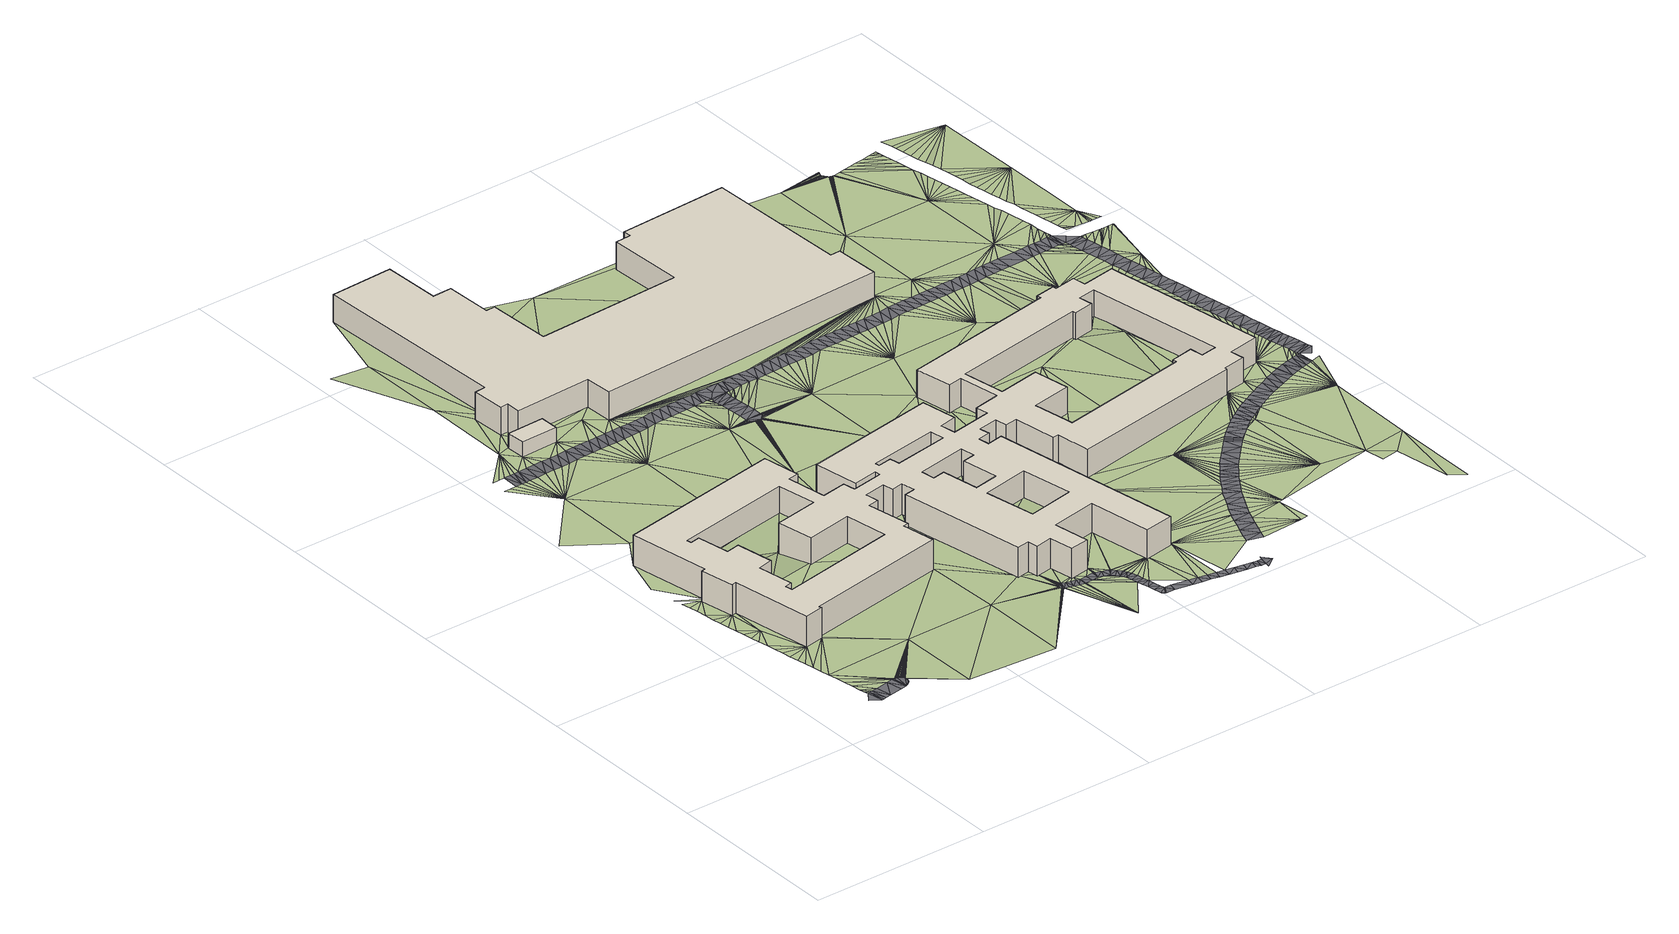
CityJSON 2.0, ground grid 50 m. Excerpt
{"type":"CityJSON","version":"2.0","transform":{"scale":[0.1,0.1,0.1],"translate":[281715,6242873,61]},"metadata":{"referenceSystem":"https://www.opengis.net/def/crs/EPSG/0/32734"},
"CityObjects":{
"building1":{"type":"Building","attributes":{"osm_building":"yes","osm_building:levels":"1","plus_code":"4FRW3J9Q+QF4","ground_height":61.89,"building_height":4.1,"roof_height":65.99},"geometry":[{"type":"Solid","lod":"1","boundaries":[[[[0,1,2,3]],[[1,4,5,2]],[[4,6,7,5]],[[6,0,3,7]],[[3,2,5,7]],[[6,4,1,0]]]]}]},
"building2":{"type":"Building","attributes":{"osm_building":"dormitory","osm_building:levels":"2","osm_residential":"university","osm_type":"multipolygon","osm_address":"Richard Sacco Residence Bellville 7530 Cape Town","plus_code":"4FRW3J9R+F23","ground_height":62.81,"building_height":6.9,"roof_height":69.71},"geometry":[{"type":"Solid","lod":"1","boundaries":[[[[8,9,10,11]],[[9,12,13,10]],[[12,14,15,13]],[[14,16,17,15]],[[16,18,19,17]],[[18,20,21,19]],[[20,22,23,21]],[[22,24,25,23]],[[24,26,27,25]],[[26,28,29,27]],[[28,30,31,29]],[[30,32,33,31]],[[32,34,35,33]],[[34,36,37,35]],[[36,38,39,37]],[[38,40,41,39]],[[40,42,43,41]],[[42,44,45,43]],[[44,46,47,45]],[[46,48,49,47]],[[48,50,51,49]],[[50,52,53,51]],[[52,54,55,53]],[[54,56,57,55]],[[56,58,59,57]],[[58,60,61,59]],[[60,62,63,61]],[[62,64,65,63]],[[64,66,67,65]],[[66,68,69,67]],[[68,70,71,69]],[[70,72,73,71]],[[72,74,75,73]],[[74,76,77,75]],[[76,78,79,77]],[[78,80,81,79]],[[80,82,83,81]],[[82,84,85,83]],[[84,86,87,85]],[[86,88,89,87]],[[88,90,91,89]],[[90,92,93,91]],[[92,94,95,93]],[[94,96,97,95]],[[96,98,99,97]],[[98,100,101,99]],[[100,102,103,101]],[[102,104,105,103]],[[104,106,107,105]],[[106,108,109,107]],[[108,110,111,109]],[[110,112,113,111]],[[112,114,115,113]],[[114,116,117,115]],[[116,118,119,117]],[[118,120,121,119]],[[120,122,123,121]],[[122,124,125,123]],[[124,126,127,125]],[[126,128,129,127]],[[128,130,131,129]],[[130,132,133,131]],[[132,134,135,133]],[[134,136,137,135]],[[136,138,139,137]],[[138,140,141,139]],[[140,142,143,141]],[[142,144,145,143]],[[144,146,147,145]],[[146,148,149,147]],[[148,150,151,149]],[[150,8,11,151]],[[152,153,154,155]],[[153,156,157,154]],[[156,158,159,157]],[[158,152,155,159]],[[160,161,162,163]],[[161,164,165,162]],[[164,166,167,165]],[[166,168,169,167]],[[168,170,171,169]],[[170,172,173,171]],[[172,174,175,173]],[[174,160,163,175]],[[176,177,178,179]],[[177,180,181,178]],[[180,182,183,181]],[[182,184,185,183]],[[184,186,187,185]],[[186,188,189,187]],[[188,190,191,189]],[[190,192,193,191]],[[192,194,195,193]],[[194,196,197,195]],[[196,198,199,197]],[[198,200,201,199]],[[200,202,203,201]],[[202,204,205,203]],[[204,206,207,205]],[[206,176,179,207]],[[208,209,210,211]],[[209,212,213,210]],[[212,214,215,213]],[[214,216,217,215]],[[216,218,219,217]],[[218,208,211,219]],[[220,221,222,223]],[[221,224,225,222]],[[224,226,227,225]],[[226,228,229,227]],[[228,230,231,229]],[[230,232,233,231]],[[232,234,235,233]],[[234,236,237,235]],[[236,238,239,237]],[[238,240,241,239]],[[240,242,243,241]],[[242,244,245,243]],[[244,246,247,245]],[[246,248,249,247]],[[248,250,251,249]],[[250,220,223,251]],[[11,10,13,15,17,19,21,23,25,27,29,31,33,35,37,39,41,43,45,47,49,51,53,55,57,59,61,63,65,67,69,71,73,75,77,79,81,83,85,87,89,91,93,95,97,99,101,103,105,107,109,111,113,115,117,119,121,123,125,127,129,131,133,135,137,139,141,143,145,147,149,151],[155,154,157,159],[163,162,165,167,169,171,173,175],[179,178,181,183,185,187,189,191,193,195,197,199,201,203,205,207],[211,210,213,215,217,219],[223,222,225,227,229,231,233,235,237,239,241,243,245,247,249,251]],[[150,148,146,144,142,140,138,136,134,132,130,128,126,124,122,120,118,116,114,112,110,108,106,104,102,100,98,96,94,92,90,88,86,84,82,80,78,76,74,72,70,68,66,64,62,60,58,56,54,52,50,48,46,44,42,40,38,36,34,32,30,28,26,24,22,20,18,16,14,12,9,8],[158,156,153,152],[174,172,170,168,166,164,161,160],[206,204,202,200,198,196,194,192,190,188,186,184,182,180,177,176],[218,216,214,212,209,208],[250,248,246,244,242,240,238,236,234,232,230,228,226,224,221,220]]]]}]},
"building3":{"type":"Building","attributes":{"osm_building":"university","osm_building:levels":"2","osm_name":"Chemical Engineering and Chemistry","osm_address":"Bellville 7530 Cape Town","plus_code":"4FRW3J9Q+VRH","ground_height":62.68,"building_height":6.9,"roof_height":69.58},"geometry":[{"type":"Solid","lod":"1","boundaries":[[[[252,253,254,255]],[[253,256,257,254]],[[256,258,259,257]],[[258,260,261,259]],[[260,262,263,261]],[[262,264,265,263]],[[264,266,267,265]],[[266,268,269,267]],[[268,270,271,269]],[[270,272,273,271]],[[272,274,275,273]],[[274,276,277,275]],[[276,278,279,277]],[[278,280,281,279]],[[280,282,283,281]],[[282,284,285,283]],[[284,286,287,285]],[[286,288,289,287]],[[288,290,291,289]],[[290,292,293,291]],[[292,294,295,293]],[[294,296,297,295]],[[296,252,255,297]],[[255,254,257,259,261,263,265,267,269,271,273,275,277,279,281,283,285,287,289,291,293,295,297]],[[296,294,292,290,288,286,284,282,280,278,276,274,272,270,268,266,264,262,260,258,256,253,252]]]]}]},
"terrain1":{"type":"TINRelief","geometry":[{"type":"CompositeSurface","lod":"1","boundaries":[[[298,299,300]],[[298,301,302]],[[298,300,301]],[[303,304,302]],[[302,301,303]],[[304,305,306]],[[304,303,305]],[[307,308,306]],[[308,309,310]],[[126,311,312]],[[126,313,311]],[[126,314,313]],[[126,315,314]],[[315,126,316]],[[307,306,305]],[[316,126,317]],[[318,317,319]],[[319,320,318]],[[310,128,321]],[[322,320,319]],[[321,128,312]],[[307,323,308]],[[319,324,322]],[[309,308,323]],[[309,325,310]],[[326,324,122]],[[319,317,126]],[[326,122,327]],[[328,327,122]],[[122,329,328]],[[122,324,319]],[[329,330,331]],[[332,331,330]],[[126,312,128]],[[330,333,332]],[[122,330,329]],[[126,124,319]],[[122,319,124]],[[330,334,335]],[[310,325,336]],[[337,338,334]],[[339,340,341]],[[336,128,310]],[[336,325,342]],[[342,343,336]],[[343,344,336]],[[336,344,345]],[[336,345,346]],[[336,346,347]],[[336,347,348]],[[349,336,348]],[[336,349,350]],[[350,351,336]],[[352,336,351]],[[353,341,336]],[[352,353,336]],[[354,355,356]],[[128,336,130]],[[341,340,336]],[[357,358,359]],[[355,360,361]],[[362,363,364]],[[365,366,359]],[[363,367,368]],[[355,369,360]],[[367,363,370]],[[371,362,337]],[[354,372,355]],[[373,370,363]],[[366,374,359]],[[374,366,360]],[[375,376,377]],[[378,373,363]],[[336,340,379]],[[380,378,363]],[[336,381,130]],[[382,375,377]],[[363,383,380]],[[359,384,357]],[[382,385,375]],[[371,363,362]],[[375,385,386]],[[363,387,383]],[[388,375,386]],[[374,360,369]],[[389,387,363]],[[372,369,355]],[[0,388,390]],[[379,340,391]],[[0,375,388]],[[363,392,389]],[[390,393,0]],[[394,392,363]],[[374,384,359]],[[6,375,0]],[[374,369,395]],[[393,396,0]],[[394,363,397]],[[0,396,398]],[[375,6,264]],[[399,371,337]],[[375,400,401]],[[400,375,264]],[[381,336,379]],[[363,402,397]],[[402,363,371]],[[403,264,6]],[[0,398,404]],[[395,384,374]],[[264,403,266]],[[404,398,405]],[[406,403,6]],[[407,408,401]],[[409,369,372]],[[410,401,400]],[[404,405,411]],[[412,384,395]],[[407,401,410]],[[411,413,404]],[[402,414,397]],[[413,415,404]],[[402,416,414]],[[379,391,417]],[[418,404,415]],[[419,416,402]],[[406,404,420]],[[399,402,371]],[[421,419,402]],[[403,406,422]],[[410,423,407]],[[418,420,404]],[[424,381,425]],[[426,381,379]],[[402,427,421]],[[428,424,425]],[[417,391,429]],[[391,430,429]],[[431,430,391]],[[432,431,391]],[[432,391,433]],[[402,434,427]],[[418,435,420]],[[436,437,438]],[[426,425,381]],[[402,439,434]],[[440,426,379]],[[441,420,435]],[[428,442,443]],[[444,445,379]],[[444,379,446]],[[379,445,447]],[[446,379,448]],[[449,379,447]],[[448,379,417]],[[450,379,449]],[[440,379,450]],[[422,406,420]],[[436,451,437]],[[428,425,452]],[[402,453,439]],[[454,420,441]],[[454,441,455]],[[453,402,456]],[[428,452,442]],[[426,452,425]],[[399,437,457]],[[457,437,451]],[[458,454,455]],[[459,460,451]],[[402,461,456]],[[462,442,463]],[[440,464,426]],[[464,465,426]],[[465,466,426]],[[420,454,422]],[[402,399,467]],[[451,460,457]],[[426,466,468]],[[454,458,469]],[[470,471,433]],[[466,472,468]],[[426,468,473]],[[472,474,468]],[[468,474,475]],[[475,476,468]],[[442,452,463]],[[476,477,468]],[[471,470,478]],[[477,479,468]],[[479,480,468]],[[480,481,468]],[[463,482,462]],[[481,483,468]],[[483,484,468]],[[485,468,484]],[[485,486,468]],[[487,468,486]],[[457,488,399]],[[460,459,489]],[[490,478,470]],[[454,469,491]],[[490,470,492]],[[467,461,402]],[[493,468,487]],[[470,494,492]],[[495,496,487]],[[454,491,497]],[[498,494,470]],[[498,470,499]],[[499,470,500]],[[501,500,470]],[[495,502,496]],[[503,463,452]],[[493,487,496]],[[496,502,504]],[[460,489,505]],[[454,497,506]],[[507,503,452]],[[496,504,508]],[[467,399,488]],[[501,470,509]],[[510,496,508]],[[506,511,454]],[[510,512,496]],[[454,511,513]],[[514,501,509]],[[461,467,515]],[[516,514,517]],[[510,518,512]],[[513,519,454]],[[517,514,520]],[[521,515,467]],[[512,518,522]],[[512,522,523]],[[524,512,523]],[[524,525,512]],[[514,509,526]],[[514,526,520]],[[525,527,512]],[[517,528,529]],[[530,454,519]],[[531,532,533]],[[528,517,520]],[[534,521,467]],[[527,535,512]],[[536,528,520]],[[535,537,512]],[[538,512,537]],[[488,457,539]],[[520,526,540]],[[454,530,541]],[[488,542,467]],[[534,467,543]],[[454,541,544]],[[545,546,547]],[[548,549,550]],[[551,543,467]],[[552,542,488]],[[553,552,488]],[[554,553,488]],[[454,544,555]],[[554,488,556]],[[556,488,557]],[[558,559,560]],[[561,512,562]],[[563,557,488]],[[488,564,563]],[[512,538,562]],[[565,566,567]],[[568,565,567]],[[568,569,565]],[[570,551,467]],[[569,571,565]],[[566,562,538]],[[572,573,467]],[[573,574,467]],[[575,572,467]],[[574,576,467]],[[467,577,575]],[[578,577,467]],[[571,579,565]],[[579,580,565]],[[581,578,467]],[[582,565,583]],[[467,584,581]],[[580,585,565]],[[576,586,467]],[[587,583,565]],[[584,467,588]],[[589,565,585]],[[565,590,587]],[[591,588,467]],[[589,592,565]],[[592,593,565]],[[590,565,593]],[[467,542,591]],[[594,467,586]],[[595,454,555]],[[596,532,531]],[[467,594,570]],[[597,598,547]],[[548,599,549]],[[531,600,601]],[[551,602,603]],[[545,547,604]],[[539,564,488]],[[565,582,605]],[[606,550,549]],[[595,607,454]],[[602,551,570]],[[598,597,608]],[[603,609,610]],[[562,566,565]],[[603,602,609]],[[454,607,611]],[[609,612,610]],[[558,613,614]],[[610,612,615]],[[616,610,615]],[[565,605,617]],[[618,454,611]],[[598,604,547]],[[614,559,558]],[[606,549,599]],[[619,539,457]],[[620,454,618]],[[601,596,531]],[[564,539,621]],[[539,622,621]],[[622,539,623]],[[623,539,624]],[[617,625,565]],[[617,626,625]],[[598,627,604]],[[628,629,630]],[[631,629,628]],[[632,633,634]],[[632,630,633]],[[630,632,628]],[[634,635,636]],[[624,637,638]],[[626,639,625]],[[640,638,637]],[[641,640,637]],[[642,643,635]],[[641,637,644]],[[645,644,637]],[[646,645,637]],[[647,646,637]],[[648,642,649]],[[647,637,650]],[[637,651,650]],[[637,652,651]],[[636,632,634]],[[637,649,652]],[[635,643,636]],[[637,624,539]],[[643,642,648]],[[648,649,637]],[[614,613,653]],[[654,655,625]],[[656,625,657]],[[658,659,660]],[[661,662,663]],[[655,660,659]],[[664,655,654]],[[665,648,637]],[[666,654,625]],[[667,665,637]],[[668,661,663]],[[625,656,669]],[[660,655,670]],[[671,672,660]],[[625,669,673]],[[539,674,637]],[[620,675,454]],[[625,673,676]],[[677,667,637]],[[539,619,674]],[[664,678,655]],[[619,661,679]],[[671,660,670]],[[625,676,680]],[[637,681,677]],[[655,678,670]],[[625,680,682]],[[668,679,661]],[[625,682,666]],[[664,654,683]],[[664,684,678]],[[685,681,637]],[[654,666,686]],[[678,687,670]],[[688,654,686]],[[689,685,637]],[[619,679,690]],[[678,684,691]],[[692,654,688]],[[693,689,637]],[[692,694,654]],[[619,690,674]],[[695,693,637]],[[654,694,696]],[[653,697,614]],[[654,696,683]],[[679,698,690]],[[684,664,699]],[[637,674,700]],[[701,702,703]],[[697,704,614]],[[695,637,700]],[[701,703,705]],[[664,683,706]],[[707,690,698]],[[703,708,705]],[[709,664,706]],[[620,710,675]],[[708,703,711]],[[675,710,712]],[[699,664,709]],[[713,714,711]],[[715,675,712]],[[713,716,714]],[[713,711,703]],[[717,675,715]],[[718,719,720]],[[713,721,716]],[[695,700,722]],[[723,721,713]],[[724,675,717]],[[725,722,700]],[[726,727,728]],[[729,704,697]],[[713,703,730]],[[731,723,732]],[[733,675,724]],[[732,723,713]],[[700,734,725]],[[735,731,732]],[[736,704,729]],[[737,699,709]],[[735,732,738]],[[675,733,739]],[[740,734,700]],[[741,699,737]],[[738,732,742]],[[743,699,741]],[[720,719,744]],[[743,745,699]],[[739,746,675]],[[747,740,700]],[[699,745,748]],[[748,749,699]],[[746,750,675]],[[747,700,751]],[[749,752,699]],[[752,753,699]],[[754,700,674]],[[755,675,750]],[[753,756,699]],[[757,751,700]],[[726,728,758]],[[759,684,699]],[[755,760,675]],[[699,756,761]],[[700,762,757]],[[732,763,742]],[[764,699,761]],[[675,760,765]],[[742,763,766]],[[758,728,720]],[[762,700,767]],[[768,766,763]],[[769,699,764]],[[744,719,770]],[[771,675,765]],[[768,763,772]],[[744,758,720]],[[767,700,773]],[[769,774,699]],[[772,763,775]],[[699,774,776]],[[776,777,699]],[[778,675,771]],[[779,775,763]],[[780,699,777]],[[781,779,763]],[[675,778,782]],[[783,699,780]],[[700,754,773]],[[784,781,763]],[[675,782,785]],[[783,786,699]],[[758,787,726]],[[788,784,763]],[[754,674,789]],[[785,790,675]],[[791,788,763]],[[792,763,732]],[[763,793,791]],[[675,790,794]],[[795,796,793]],[[758,744,797]],[[795,793,763]],[[786,759,699]],[[675,794,798]],[[754,799,773]],[[800,795,763]],[[675,798,801]],[[754,802,799]],[[770,797,744]],[[803,675,801]],[[763,804,800]],[[802,754,805]],[[804,806,800]],[[807,805,754]],[[808,675,809]],[[804,810,806]],[[804,763,792]],[[675,803,809]],[[811,758,797]],[[807,754,812]],[[813,759,786]],[[804,814,810]],[[813,815,759]],[[814,804,816]],[[787,758,811]],[[815,817,759]],[[812,754,818]],[[808,819,820]],[[803,821,809]],[[822,816,804]],[[759,817,823]],[[754,824,818]],[[821,825,809]],[[826,822,804]],[[792,826,804]],[[759,823,827]],[[819,828,820]],[[829,754,789]],[[754,830,824]],[[809,825,831]],[[759,827,832]],[[809,819,808]],[[832,833,759]],[[829,834,754]],[[792,835,836]],[[759,833,837]],[[834,830,754]],[[809,831,838]],[[759,837,839]],[[838,840,809]],[[841,811,797]],[[759,842,843]],[[844,759,839]],[[845,841,797]],[[809,840,846]],[[842,759,844]],[[847,845,848]],[[792,836,849]],[[829,850,834]],[[846,851,809]],[[852,849,836]],[[841,853,811]],[[854,849,852]],[[850,829,855]],[[826,792,856]],[[844,857,842]],[[845,847,841]],[[858,828,819]],[[856,859,826]],[[857,860,842]],[[861,842,860]],[[859,856,862]],[[863,864,853]],[[855,865,850]],[[853,841,863]],[[855,866,867]],[[847,863,841]],[[861,868,842]],[[869,862,856]],[[792,849,856]],[[819,809,870]],[[842,871,872]],[[856,873,869]],[[851,870,809]],[[855,874,865]],[[842,868,871]],[[873,856,875]],[[855,867,874]],[[865,874,876]],[[875,856,877]],[[868,878,871]],[[879,876,874]],[[880,870,851]],[[881,877,856]],[[871,878,882]],[[883,858,819]],[[884,867,885]],[[879,874,886]],[[887,870,880]],[[888,871,882]],[[881,856,889]],[[888,890,871]],[[884,874,867]],[[887,891,870]],[[856,892,889]],[[893,886,874]],[[871,890,894]],[[856,895,892]],[[871,894,896]],[[897,870,891]],[[883,819,898]],[[898,819,899]],[[899,819,900]],[[900,819,901]],[[901,819,902]],[[870,903,819]],[[856,904,895]],[[874,905,893]],[[896,906,871]],[[856,907,904]],[[903,902,819]],[[897,908,870]],[[909,858,910]],[[910,858,911]],[[912,858,909]],[[913,858,912]],[[858,914,911]],[[858,913,915]],[[858,916,914]],[[915,917,858]],[[918,916,858]],[[858,917,919]],[[858,920,918]],[[921,858,919]],[[920,858,883]],[[907,856,922]],[[871,923,884]],[[874,924,905]],[[925,858,921]],[[925,926,858]],[[906,927,871]],[[928,871,927]],[[928,929,871]],[[871,929,930]],[[871,930,931]],[[931,932,871]],[[896,933,934]],[[935,871,932]],[[871,935,936]],[[871,936,937]],[[856,938,922]],[[937,939,871]],[[940,874,884]],[[941,871,939]],[[941,942,871]],[[943,933,944]],[[896,934,906]],[[945,871,942]],[[870,908,946]],[[945,923,871]],[[934,933,943]],[[947,944,948]],[[944,947,943]],[[948,949,947]],[[950,924,874]],[[951,870,946]],[[928,927,929]],[[952,884,923]],[[953,884,952]],[[884,953,954]],[[954,955,884]],[[956,874,940]],[[955,957,884]],[[956,958,874]],[[884,957,959]],[[958,950,874]],[[960,884,959]],[[884,960,961]],[[961,962,884]],[[963,884,962]],[[964,884,963]],[[965,902,903]],[[966,965,903]],[[964,967,884]],[[903,968,966]],[[967,940,884]],[[951,969,870]],[[970,924,950]],[[968,903,971]],[[972,970,950]],[[972,973,974]],[[870,975,903]],[[951,976,969]],[[972,950,973]],[[977,870,969]],[[978,976,979]],[[974,980,981]],[[870,977,982]],[[870,982,983]],[[974,973,980]],[[984,870,983]],[[975,870,984]],[[981,985,986]],[[987,979,988]],[[985,981,980]],[[969,976,978]],[[989,971,903]],[[986,985,990]],[[991,971,989]],[[978,979,987]],[[988,992,993]],[[987,988,993]],[[993,992,994]],[[991,995,996]],[[903,975,997]],[[903,997,998]],[[903,998,999]],[[903,999,1000]],[[1001,903,1000]],[[1001,1002,903]],[[1003,996,1004]],[[903,1002,1005]],[[1006,903,1005]],[[1007,903,1006]],[[1008,1009,1010]],[[989,903,1007]],[[1010,1011,1008]],[[1010,1012,1011]],[[989,995,991]],[[1013,1012,1010]],[[1010,1014,1013]],[[1015,1016,1003]],[[1010,1017,1014]],[[1017,1010,1018]],[[1004,996,995]],[[1019,1020,1021]],[[1022,1019,1023]],[[1019,1022,1020]],[[1004,1015,1003]],[[1024,1025,1023]],[[1026,1016,1027]],[[1028,1029,1030]],[[1031,1024,1032]],[[1022,1023,1025]],[[1028,1033,1034]],[[1027,1016,1015]],[[1030,1033,1028]],[[1018,1035,1032]],[[1036,1037,1026]],[[1027,1036,1026]],[[1024,1031,1025]],[[1037,1036,1038]],[[1039,1018,1010]],[[1031,1032,1040]],[[1040,1032,1041]],[[1034,1042,1043]],[[1032,1044,1041]],[[1042,1045,1043]],[[1046,1045,1042]],[[1033,1042,1034]],[[1044,1032,1035]],[[1046,1042,1047]],[[1047,1042,1048]],[[1018,1039,1035]],[[1049,1042,1033]],[[1039,1010,1050]],[[1051,1042,1049]],[[1052,1048,1053]],[[1053,1054,1052]],[[1051,1055,1042]],[[1053,1056,1054]],[[1057,1042,1055]],[[1058,1056,1053]],[[1053,1059,1058]],[[1060,1059,1053]],[[1060,1053,1061]],[[1062,1042,1057]],[[1061,1053,1063]],[[1053,1064,1063]],[[1065,1064,1053]],[[1042,1053,1048]],[[1062,1066,1042]],[[1067,1065,1068]],[[1068,1069,1067]],[[1068,1070,1069]],[[1070,1068,1071]],[[1072,1071,1068]],[[1068,1073,1072]],[[1074,1073,1068]],[[1075,1074,1068]],[[1053,1068,1065]]]}]},
"road1":{"type":"Road","attributes":{"osm_highway":"service","osm_lanes":"2","osm_surface":"asphalt"},"geometry":[{"type":"MultiSurface","lod":"1","boundaries":[[[1076,1077,299]],[[300,1078,1079]],[[300,299,1077]],[[1078,300,1077]],[[1079,1080,301]],[[301,1080,303]],[[1081,305,1080]],[[305,1081,1082]],[[307,1082,1083]],[[345,1083,353]],[[1083,1084,1085]],[[1079,301,300]],[[303,1080,305]],[[343,342,344]],[[345,344,342]],[[342,309,345]],[[323,307,309]],[[307,1083,309]],[[342,325,309]],[[307,305,1082]],[[309,1083,345]],[[1084,1086,1087]],[[1084,1088,1089]],[[1089,1085,1084]],[[1090,1085,1089]],[[1085,1091,1092]],[[1092,1093,1085]],[[1085,353,1083]],[[1093,1094,1085]],[[353,1085,1094]],[[1095,339,1094]],[[1094,1093,1096]],[[339,341,1094]],[[351,350,352]],[[349,345,352]],[[352,350,349]],[[346,345,347]],[[345,348,347]],[[349,348,345]],[[353,352,345]],[[1094,341,353]],[[1088,1084,1087]]]}]},
"road2":{"type":"Road","attributes":{"osm_access":"private","osm_highway":"service","osm_is_in":"Bellville Campus, Cape Peninsula University of Technology, Bellville, Western Cape, South Africa","osm_lanes":"2","osm_maxspeed":"30","osm_name":"Design Way","osm_surface":"asphalt"},"geometry":[{"type":"MultiSurface","lod":"1","boundaries":[[[373,382,370]],[[385,382,373]],[[373,386,385]],[[378,386,373]],[[378,388,386]],[[378,380,388]],[[380,383,388]],[[390,388,383]],[[387,390,383]],[[393,390,387]],[[396,393,387]],[[396,387,389]],[[396,389,398]],[[392,398,389]],[[405,398,392]],[[394,405,392]],[[405,394,411]],[[394,397,411]],[[414,411,397]],[[413,411,414]],[[414,416,413]],[[415,413,416]],[[418,415,416]],[[419,418,416]],[[419,435,418]],[[435,419,421]],[[421,441,435]],[[441,421,427]],[[455,441,427]],[[427,434,455]],[[434,458,455]],[[439,458,434]],[[439,453,458]],[[458,453,469]],[[456,469,453]],[[491,469,456]],[[456,497,491]],[[456,461,497]],[[497,461,506]],[[461,515,506]],[[511,506,515]],[[515,521,511]],[[521,513,511]],[[513,521,534]],[[534,543,513]],[[543,519,513]],[[519,543,551]],[[530,519,551]],[[551,541,530]],[[603,541,551]],[[544,541,603]],[[544,603,610]],[[544,610,616]],[[616,1097,544]],[[1097,555,544]],[[1097,595,555]],[[595,1097,1098]],[[1098,631,628]],[[628,595,1098]],[[628,607,595]],[[632,607,628]],[[636,607,632]],[[611,607,636]],[[611,636,643]],[[643,618,611]],[[618,643,648]],[[648,620,618]],[[648,710,620]],[[710,648,665]],[[712,710,665]],[[665,667,712]],[[715,712,667]],[[667,677,715]],[[717,715,677]],[[681,717,677]],[[681,724,717]],[[681,685,724]],[[685,689,724]],[[724,689,733]],[[689,693,733]],[[733,693,739]],[[695,739,693]],[[695,746,739]],[[695,722,746]],[[746,722,750]],[[725,750,722]],[[750,725,755]],[[755,725,734]],[[760,755,734]],[[734,740,760]],[[760,740,765]],[[747,765,740]],[[747,771,765]],[[778,771,747]],[[747,751,778]],[[782,778,751]],[[782,751,757]],[[762,782,757]],[[762,785,782]],[[762,790,785]],[[762,767,790]],[[794,790,767]],[[794,767,773]],[[773,799,794]],[[799,798,794]],[[799,802,798]],[[802,801,798]],[[801,802,805]],[[801,805,803]],[[807,803,805]],[[821,803,807]],[[821,807,812]],[[812,825,821]],[[825,812,818]],[[825,818,831]],[[831,818,824]],[[824,838,831]],[[824,840,838]],[[830,840,824]],[[830,846,840]],[[834,846,830]],[[834,851,846]],[[834,850,851]],[[851,850,880]],[[850,865,880]],[[880,865,887]],[[876,887,865]],[[879,887,876]],[[887,879,891]],[[886,891,879]],[[886,897,891]],[[893,897,886]],[[908,897,893]],[[905,908,893]],[[905,946,908]],[[946,905,951]],[[924,951,905]],[[924,976,951]],[[976,924,970]],[[970,972,976]],[[976,972,974]],[[974,979,976]],[[979,974,988]],[[988,974,981]],[[981,986,988]],[[988,986,992]],[[994,992,986]],[[994,986,990]],[[994,990,1099]]]}]},
"road3":{"type":"Road","attributes":{"osm_highway":"service","osm_lanes":"1","osm_surface":"asphalt"},"geometry":[{"type":"MultiSurface","lod":"1","boundaries":[[[490,495,478]],[[478,495,471]],[[433,471,432]],[[492,504,490]],[[432,471,485]],[[448,449,446]],[[448,432,449]],[[448,417,429]],[[429,430,431]],[[429,431,432]],[[432,448,429]],[[444,446,449]],[[492,494,508]],[[499,500,501]],[[501,508,499]],[[508,494,499]],[[569,529,528]],[[517,529,527]],[[529,569,568]],[[508,501,514]],[[517,527,516]],[[529,535,527]],[[525,516,527]],[[514,516,510]],[[514,510,508]],[[538,535,529]],[[538,537,535]],[[538,567,566]],[[567,538,529]],[[568,567,529]],[[528,536,569]],[[499,494,498]],[[492,508,504]],[[464,450,449]],[[464,440,450]],[[449,447,445]],[[480,475,466]],[[449,466,464]],[[464,466,465]],[[480,466,449]],[[474,472,475]],[[472,466,475]],[[445,444,449]],[[502,490,504]],[[471,487,485]],[[471,495,487]],[[524,523,516]],[[522,518,516]],[[516,523,522]],[[518,510,516]],[[516,525,524]],[[477,476,479]],[[476,480,479]],[[481,480,485]],[[476,475,480]],[[487,486,485]],[[483,485,484]],[[483,481,485]],[[432,480,449]],[[432,485,480]],[[490,502,495]],[[617,1100,1101]],[[1102,1103,1104]],[[1105,1106,1100]],[[1107,1108,639]],[[1107,626,1109]],[[626,1107,639]],[[1101,1109,617]],[[1108,657,639]],[[617,1109,626]],[[1110,1111,1112]],[[1110,1112,1113]],[[1114,1104,1115]],[[1104,1112,1115]],[[1112,1104,1113]],[[1112,1116,1115]],[[1103,1102,1106]],[[617,605,1100]],[[1117,1118,1119]],[[1120,1121,1122]],[[1123,1120,1117]],[[1119,1124,1117]],[[1125,1126,1127]],[[657,1108,1127]],[[1126,1128,1127]],[[1127,1108,1125]],[[1121,1126,1122]],[[1121,1128,1126]],[[1124,1119,1129]],[[1120,1123,1121]],[[1117,1124,1123]],[[587,540,526]],[[590,540,587]],[[583,526,509]],[[1130,1131,1103]],[[582,1132,1133]],[[1130,1134,1133]],[[509,1132,582]],[[1131,1113,1104]],[[540,590,592]],[[571,580,579]],[[571,536,580]],[[569,536,571]],[[520,585,536]],[[540,589,585]],[[580,536,585]],[[540,585,520]],[[592,589,540]],[[590,593,592]],[[1133,1134,1135]],[[1133,1135,582]],[[1110,1113,1136]],[[582,583,509]],[[1104,1103,1131]],[[1130,1103,1134]],[[1106,1105,1103]],[[1100,605,1105]],[[587,526,583]],[[1137,1136,1113]]]}]},
"road4":{"type":"Road","attributes":{"osm_highway":"service","osm_lanes":"2","osm_surface":"asphalt"},"geometry":[{"type":"MultiSurface","lod":"1","boundaries":[[[578,573,575]],[[578,581,588]],[[578,575,577]],[[572,575,573]],[[584,588,581]],[[621,576,578]],[[554,621,578]],[[554,556,621]],[[542,554,591]],[[553,554,552]],[[554,542,552]],[[554,588,591]],[[554,578,588]],[[557,621,556]],[[1097,616,1098]],[[615,1098,616]],[[576,573,578]],[[574,573,576]],[[576,649,586]],[[629,612,609]],[[570,594,642]],[[642,594,586]],[[609,602,630]],[[615,612,1098]],[[635,602,570]],[[564,557,563]],[[621,647,576]],[[622,623,621]],[[638,621,623]],[[621,638,647]],[[646,640,641]],[[638,640,646]],[[638,623,624]],[[646,641,644]],[[647,638,646]],[[651,576,650]],[[647,650,576]],[[646,644,645]],[[576,651,652]],[[633,602,634]],[[635,634,602]],[[630,602,633]],[[631,1098,629]],[[629,1098,612]],[[629,609,630]],[[642,635,570]],[[586,649,642]],[[652,649,576]],[[621,557,564]]]}]},
"road5":{"type":"Road","attributes":{"osm_access":"private","osm_highway":"service","osm_is_in":"Bellville Campus, Cape Peninsula University of Technology, Bellville, Western Cape, South Africa","osm_lanes":"2","osm_maxspeed":"30","osm_name":"Business Way","osm_surface":"asphalt"},"geometry":[{"type":"MultiSurface","lod":"1","boundaries":[[[656,701,669]],[[669,701,673]],[[701,656,702]],[[673,701,676]],[[701,705,676]],[[680,676,708]],[[705,708,676]],[[682,680,708]],[[711,682,708]],[[682,714,666]],[[686,666,714]],[[682,711,714]],[[686,714,688]],[[688,714,716]],[[692,688,716]],[[721,692,716]],[[723,694,692]],[[692,721,723]],[[694,731,696]],[[731,694,723]],[[696,731,683]],[[731,706,683]],[[731,735,706]],[[709,706,738]],[[735,738,706]],[[709,742,737]],[[738,742,709]],[[737,766,741]],[[741,766,743]],[[737,742,766]],[[766,745,743]],[[748,745,768]],[[766,768,745]],[[772,748,768]],[[775,749,748]],[[772,775,748]],[[749,779,752]],[[779,753,752]],[[775,779,749]],[[753,779,756]],[[756,779,781]],[[781,761,756]],[[761,781,784]],[[764,761,788]],[[761,784,788]],[[764,788,769]],[[788,791,769]],[[774,769,793]],[[769,791,793]],[[796,776,774]],[[777,776,796]],[[774,793,796]],[[796,780,777]],[[780,796,795]],[[795,800,780]],[[800,783,780]],[[783,800,806]],[[786,783,806]],[[806,810,786]],[[786,810,813]],[[810,815,813]],[[815,810,817]],[[817,810,814]],[[814,823,817]],[[816,823,814]],[[816,827,823]],[[827,816,822]],[[827,822,826]],[[832,827,826]],[[832,826,833]],[[837,833,826]],[[826,859,837]],[[859,862,837]],[[839,837,862]],[[839,862,869]],[[839,869,844]],[[844,869,873]],[[857,844,873]],[[873,860,857]],[[873,861,860]],[[873,875,861]],[[861,875,868]],[[868,875,877]],[[878,868,877]],[[881,878,877]],[[881,889,878]],[[878,889,882]],[[889,888,882]],[[890,888,889]],[[889,892,890]],[[890,892,895]],[[890,895,894]],[[894,895,896]],[[896,895,933]],[[895,904,933]],[[944,933,904]],[[907,944,904]],[[922,944,907]],[[948,944,922]],[[922,949,948]]]}]},
"road6":{"type":"Road","attributes":{"osm_access":"private","osm_highway":"service","osm_is_in":"Bellville Campus, Cape Peninsula University of Technology, Bellville, Western Cape, South Africa","osm_lanes":"2","osm_maxspeed":"30","osm_name":"Science Way","osm_surface":"asphalt"},"geometry":[{"type":"MultiSurface","lod":"1","boundaries":[[[1138,957,955]],[[1139,959,957]],[[1011,964,963]],[[962,1011,963]],[[1139,1140,960]],[[962,961,1009]],[[960,1009,961]],[[1139,960,959]],[[923,1141,952]],[[1141,953,952]],[[942,1142,945]],[[941,1143,942]],[[945,1142,923]],[[1011,1012,964]],[[962,1008,1011]],[[954,1138,955]],[[1008,962,1009]],[[1009,960,1140]],[[1144,954,953]],[[941,939,1143]],[[964,1012,1013]],[[1021,990,985]],[[980,1023,985]],[[1032,973,950]],[[1023,980,973]],[[958,1032,950]],[[940,967,1013]],[[956,940,1017]],[[940,1014,1017]],[[1014,940,1013]],[[967,964,1013]],[[1017,1018,958]],[[990,1021,1099]],[[985,1019,1021]],[[973,1032,1024]],[[985,1023,1019]],[[1024,1023,973]],[[1018,1032,958]],[[1017,958,956]],[[1145,927,906]],[[1146,929,927]],[[1147,943,947]],[[1148,906,934]],[[943,1147,934]],[[1149,931,1146]],[[932,931,1150]],[[1149,1150,931]],[[929,1146,930]],[[930,1146,931]],[[932,1150,935]],[[947,949,1151]],[[1152,1151,949]],[[1145,1146,927]],[[1153,1145,906]],[[1148,934,1147]],[[1147,947,1151]],[[1148,1153,906]],[[1154,1152,949]],[[1155,937,936]],[[942,1143,1156]],[[1157,923,1142]],[[1142,942,1156]],[[936,935,1158]],[[1157,1141,923]],[[1159,1139,957]],[[1138,1159,957]],[[1144,1138,954]],[[1160,1144,953]],[[1160,953,1141]],[[939,937,1155]],[[1161,1143,939]],[[939,1155,1161]],[[1162,1155,936]],[[936,1158,1162]],[[935,1150,1158]]]}]}
},
"vertices":[
[183,1493,9],[286,1496,9],[286,1496,50],[183,1493,50],[285,1548,9],[285,1548,50],[181,1545,9],[181,1545,50],
[711,699,2],[773,345,2],[773,345,87],[711,699,87],[807,351,2],[807,351,87],[812,322,2],[812,322,87],[858,330,2],[858,330,87],[870,263,2],[870,263,87],[923,272,2],[923,272,87],[906,371,2],[906,371,87],[1032,393,2],[1032,393,87],[1062,218,2],[1062,218,87],[1143,232,2],[1143,232,87],[1052,765,2],[1052,765,87],[1008,757,2],[1008,757,87],[1003,787,2],[1003,787,87],[1038,793,2],[1038,793,87],[1033,821,2],[1033,821,87],[1087,830,2],[1087,830,87],[1093,796,2],[1093,796,87],[1127,802,2],[1127,802,87],[1146,684,2],[1146,684,87],[1162,686,2],[1162,686,87],[1177,591,2],[1177,591,87],[1658,669,2],[1658,669,87],[1660,677,2],[1660,677,87],[1721,687,2],[1721,687,87],[1715,725,2],[1715,725,87],[1801,739,2],[1801,739,87],[1725,1195,2],[1725,1195,87],[1633,1180,2],[1633,1180,87],[1627,1217,2],[1627,1217,87],[1567,1207,2],[1567,1207,87],[1566,1217,2],[1566,1217,87],[1510,1208,2],[1510,1208,87],[1512,1196,2],[1512,1196,87],[1081,1123,2],[1081,1123,87],[1099,1020,2],[1099,1020,87],[1138,1027,2],[1138,1027,87],[1157,914,2],[1157,914,87],[1085,901,2],[1085,901,87],[1091,867,2],[1091,867,87],[977,847,2],[977,847,87],[970,889,2],[970,889,87],[1018,898,2],[1018,898,87],[1001,998,2],[1001,998,87],[629,935,2],[629,935,87],[650,812,2],[650,812,87],[718,823,2],[718,823,87],[720,808,2],[720,808,87],[632,793,2],[632,793,87],[626,827,2],[626,827,87],[557,815,2],[557,815,87],[539,925,2],[539,925,87],[568,930,2],[568,930,87],[551,1033,2],[551,1033,87],[92,955,2],[92,955,87],[130,730,2],[130,730,87],[119,728,2],[119,728,87],[136,633,2],[136,633,87],[150,636,2],[150,636,87],[188,413,2],[188,413,87],[240,422,2],[240,422,87],[238,429,2],[238,429,87],[637,499,2],[637,499,87],[621,591,2],[621,591,87],[636,593,2],[636,593,87],[614,713,2],[614,713,87],[644,719,2],[644,719,87],[638,755,2],[638,755,87],[696,765,2],[696,765,87],[701,735,2],[701,735,87],[735,742,2],[735,742,87],[742,704,2],[742,704,87],[894,444,2],[867,584,2],[867,584,87],[894,444,87],[997,608,2],[997,608,87],[1024,468,2],[1024,468,87],[913,732,2],[931,631,2],[931,631,87],[913,732,87],[863,619,2],[863,619,87],[845,722,2],[845,722,87],[811,716,2],[811,716,87],[805,753,2],[805,753,87],[942,777,2],[942,777,87],[949,738,2],[949,738,87],[397,785,2],[415,684,2],[415,684,87],[397,785,87],[541,706,2],[541,706,87],[562,588,2],[562,588,87],[236,530,2],[236,530,87],[232,550,2],[232,550,87],[253,554,2],[253,554,87],[236,654,2],[236,654,87],[277,662,2],[277,662,87],[259,766,2],[259,766,87],[222,759,2],[222,759,87],[206,849,2],[206,849,87],[179,844,2],[179,844,87],[177,856,2],[177,856,87],[500,913,2],[500,913,87],[519,806,2],[519,806,87],[787,819,2],[782,847,2],[782,847,87],[787,819,87],[744,841,2],[744,841,87],[742,852,2],[742,852,87],[933,883,2],[933,883,87],[940,844,2],[940,844,87],[1647,794,2],[1584,783,2],[1584,783,87],[1647,794,87],[1586,771,2],[1586,771,87],[1222,708,2],[1222,708,87],[1202,822,2],[1202,822,87],[1312,841,2],[1312,841,87],[1295,941,2],[1295,941,87],[1179,921,2],[1179,921,87],[1159,1037,2],[1159,1037,87],[1533,1101,2],[1533,1101,87],[1534,1090,2],[1534,1090,87],[1590,1100,2],[1590,1100,87],[1584,1138,2],[1584,1138,87],[1632,1146,2],[1632,1146,87],[1698,764,2],[1698,764,87],[1653,757,2],[1653,757,87],
[388,2094,9],[384,2211,9],[384,2211,86],[388,2094,86],[382,2254,9],[382,2254,86],[206,2247,9],[206,2247,86],[228,1696,9],[228,1696,86],[198,1694,9],[198,1694,86],[202,1602,9],[202,1602,86],[225,1603,9],[225,1603,86],[226,1564,9],[226,1564,86],[443,1573,9],[443,1573,86],[446,1498,9],[446,1498,86],[1275,1532,9],[1275,1532,86],[1270,1658,9],[1270,1658,86],[1242,1657,9],[1242,1657,86],[1228,2055,9],[1228,2055,86],[922,2042,9],[922,2042,86],[923,2020,9],[923,2020,86],[879,2018,9],[879,2018,86],[888,1807,9],[888,1807,86],[480,1790,9],[480,1790,86],[472,1967,9],[472,1967,86],[447,1966,9],[447,1966,86],[442,2096,9],[442,2096,86],
[169,169,2],[171,157,3],[177,158,3],[185,159,3],[167,183,2],[203,162,2],[163,208,2],[238,168,2],[159,232,2],[256,172,2],[155,257,2],[260,172,2],[150,281,2],[138,354,2],[142,330,2],[134,378,2],[130,402,2],[126,427,2],[122,451,2],[118,476,2],[113,500,2],[146,536,2],[109,524,2],[146,305,2],[105,549,2],[258,172,2],[101,573,2],[262,172,2],[97,597,2],[93,622,2],[89,646,2],[85,670,4],[119,728,4],[81,695,4],[77,719,4],[72,743,4],[130,730,4],[68,768,4],[395,287,4],[92,955,4],[56,841,4],[281,152,5],[397,56,5],[281,154,5],[264,172,2],[266,171,2],[268,170,2],[270,169,2],[272,168,4],[274,167,4],[275,165,4],[277,164,4],[278,162,4],[279,160,5],[280,158,5],[281,156,5],[235,530,18],[253,554,18],[232,550,18],[177,856,18],[179,844,18],[205,849,18],[277,662,18],[235,654,18],[146,1036,4],[146,1286,6],[8,1132,3],[222,759,18],[259,766,18],[73,1400,6],[56,1400,6],[415,684,18],[91,1401,6],[395,1036,6],[562,588,18],[108,1401,6],[395,786,5],[146,1535,9],[55,1444,9],[72,1444,9],[121,1401,6],[643,287,6],[133,1402,6],[637,499,5],[90,1445,9],[157,1402,6],[500,913,18],[107,1445,9],[120,1445,9],[182,1403,6],[132,1446,9],[206,1404,6],[156,1446,9],[643,37,6],[230,1404,6],[180,1447,9],[254,1405,6],[397,785,18],[205,1448,9],[278,1405,8],[229,1448,9],[551,1033,8],[198,1695,10],[146,1785,10],[395,1286,8],[227,1564,9],[286,1496,10],[253,1449,9],[285,1548,10],[146,2035,10],[42,2048,10],[542,706,18],[228,1696,10],[277,1449,10],[519,806,18],[301,1450,10],[302,1406,8],[325,1451,10],[326,1407,8],[818,238,9],[349,1451,10],[350,1407,8],[395,1535,10],[375,1408,8],[443,1573,10],[206,2247,10],[621,591,5],[643,536,5],[773,345,9],[399,1408,8],[635,593,5],[819,237,9],[820,237,9],[821,236,9],[822,235,9],[823,234,9],[423,1409,8],[373,1452,10],[558,815,6],[568,930,8],[539,925,8],[447,1410,8],[817,247,9],[398,1452,10],[644,719,6],[614,713,6],[817,241,9],[817,242,9],[817,240,9],[817,243,9],[818,239,9],[817,244,9],[817,245,9],[626,827,6],[711,698,6],[471,1410,8],[447,1498,10],[422,1453,10],[495,1411,10],[629,935,8],[446,1454,10],[632,793,6],[650,812,6],[519,1412,13],[638,755,6],[701,735,6],[817,248,9],[817,249,9],[818,250,9],[643,1286,9],[812,322,9],[470,1454,10],[892,37,9],[825,234,9],[819,251,9],[807,351,9],[820,252,9],[820,253,9],[821,254,9],[822,254,9],[837,230,9],[823,255,9],[824,255,9],[825,255,9],[696,765,6],[826,255,9],[827,256,9],[828,255,9],[829,255,9],[830,255,9],[643,1036,8],[720,808,6],[849,227,9],[494,1455,10],[862,223,9],[858,330,9],[874,220,9],[843,252,9],[870,263,9],[518,1456,10],[875,220,9],[876,220,9],[877,220,9],[878,220,9],[855,248,9],[735,742,6],[868,245,9],[718,823,6],[542,1456,13],[742,704,6],[878,242,9],[977,149,9],[898,243,9],[566,1457,13],[923,272,9],[590,1457,13],[899,221,9],[543,1412,13],[918,223,9],[932,218,9],[918,245,9],[615,1458,13],[967,187,9],[568,1413,13],[920,245,9],[921,245,9],[922,245,9],[923,244,9],[973,165,9],[940,238,9],[954,204,9],[947,213,9],[639,1459,13],[782,847,18],[742,852,18],[744,841,18],[592,1413,13],[957,232,9],[962,195,9],[958,232,9],[959,231,9],[892,1036,12],[970,180,9],[663,1459,13],[715,1277,9],[616,1414,13],[677,1460,13],[805,753,18],[811,716,18],[845,722,18],[894,444,18],[892,536,9],[868,584,18],[640,1415,13],[717,1276,9],[719,1275,9],[722,1275,9],[711,1460,13],[724,1275,9],[726,1275,9],[472,1967,11],[442,2096,11],[447,1966,11],[906,371,9],[1032,393,12],[728,1275,9],[730,1275,9],[1062,218,12],[960,231,9],[960,230,9],[961,229,9],[970,219,9],[698,1360,9],[980,208,9],[704,1289,9],[703,1291,9],[703,1293,9],[705,1287,9],[702,1295,9],[706,1285,9],[707,1283,9],[981,207,9],[981,206,9],[708,1282,9],[1002,137,9],[998,153,9],[710,1280,9],[986,197,9],[701,1317,9],[995,170,9],[712,1279,9],[990,188,9],[991,186,9],[713,1278,9],[991,188,9],[991,187,9],[700,1339,9],[745,1461,13],[933,883,18],[863,619,18],[913,732,18],[1024,468,18],[787,819,18],[940,844,18],[697,1382,9],[664,1415,13],[942,777,18],[1076,77,11],[997,608,18],[760,1461,13],[931,631,18],[695,1395,9],[678,1416,13],[784,1462,15],[693,1408,9],[480,1790,11],[643,2035,12],[693,1412,13],[692,1416,13],[1100,73,11],[808,1462,15],[1001,998,12],[832,1462,15],[732,1276,9],[734,1277,9],[736,1278,9],[738,1279,9],[1143,232,12],[1124,68,11],[950,738,18],[746,1417,13],[737,1414,13],[739,1400,9],[737,1417,13],[760,1417,13],[741,1387,9],[741,1385,9],[742,1363,9],[784,1418,15],[892,1286,13],[739,1281,9],[1148,64,11],[741,1282,9],[742,1284,9],[744,1342,9],[808,1418,15],[743,1286,9],[745,1288,9],[745,1290,9],[746,1292,9],[833,1418,15],[745,1320,9],[746,1294,9],[746,1296,9],[746,1298,9],[888,1807,15],[1140,287,12],[1052,765,15],[1292,129,13],[1171,60,11],[1003,787,11],[1008,757,11],[1038,793,15],[1018,898,15],[970,889,11],[977,848,11],[1140,536,13],[857,1419,15],[1331,238,15],[881,1419,15],[1090,867,15],[1298,150,13],[1093,796,15],[1087,830,15],[1033,821,15],[1298,151,13],[1081,1123,15],[1275,1532,21],[1306,173,15],[905,1420,15],[1146,684,15],[1085,901,15],[1315,195,15],[929,1420,15],[1323,216,15],[1378,330,15],[1177,591,13],[953,1420,15],[1332,240,15],[1127,802,15],[1343,262,15],[977,1421,15],[1099,1020,15],[1162,687,15],[1355,284,15],[1001,1421,15],[1366,306,15],[1025,1422,18],[1377,328,15],[879,2018,13],[1157,914,15],[1389,536,16],[1140,1286,16],[1340,136,13],[1334,117,13],[1452,123,13],[892,2035,13],[1348,157,13],[1388,345,15],[1138,1027,15],[1356,179,15],[1398,360,15],[856,1463,15],[1364,200,15],[880,1463,15],[1457,215,15],[1372,221,15],[904,1464,15],[1382,242,15],[928,1464,15],[1202,822,18],[1222,708,18],[1312,841,18],[1394,264,15],[1050,1422,18],[1405,286,15],[952,1465,15],[1074,1422,18],[1159,1037,18],[1179,922,18],[1295,941,18],[923,2020,13],[1472,127,13],[1416,307,15],[1469,217,15],[977,1465,15],[1098,1423,18],[1425,320,15],[922,2042,13],[1407,374,15],[1434,335,15],[1001,1465,15],[1122,1423,18],[1417,389,15],[1444,350,15],[1418,390,15],[1389,786,18],[1426,401,15],[1025,1466,18],[1146,1424,18],[1435,412,16],[1444,424,16],[1049,1466,18],[1170,1424,18],[1452,435,16],[1454,437,16],[1389,1286,20],[1073,1467,18],[1470,455,16],[1194,1425,18],[1389,1036,19],[1658,669,22],[1097,1467,18],[1487,472,16],[1218,1425,18],[1638,287,17],[1503,489,16],[1121,1467,18],[1453,364,15],[1242,1425,18],[1462,375,15],[1520,506,20],[1586,771,18],[1145,1468,18],[1470,386,15],[1267,1426,21],[1526,512,20],[1479,398,15],[1532,519,20],[1534,521,20],[1169,1468,18],[1487,408,15],[1550,534,20],[1502,424,16],[1193,1468,18],[1567,548,20],[1519,441,20],[1218,1469,18],[1583,561,20],[1533,1101,18],[1535,459,20],[1512,1196,20],[1242,1469,18],[1552,476,20],[1761,268,17],[1558,482,20],[1266,1470,21],[1578,500,20],[1563,488,20],[1584,783,18],[1290,1470,21],[1291,1426,21],[1595,514,20],[1314,1471,21],[1315,1427,21],[1338,1471,21],[1638,536,20],[1339,1427,21],[1611,527,20],[1363,1427,21],[1270,1658,21],[1389,1535,21],[1626,540,20],[1534,1090,18],[1387,1428,21],[1600,575,20],[1640,547,20],[1602,576,20],[1654,556,20],[1617,585,20],[1411,1428,21],[1389,1785,20],[1242,1657,18],[1362,1471,21],[1669,565,20],[1632,594,20],[1435,1429,21],[1386,1472,21],[1683,573,20],[1646,603,20],[1228,2055,15],[1510,1208,20],[1460,1429,21],[1410,1472,21],[1661,612,20],[1663,612,20],[1484,1429,21],[1771,214,15],[1820,222,15],[1680,621,20],[1435,1473,21],[1697,629,20],[1459,1473,21],[1638,1036,23],[1721,687,22],[1660,677,22],[1714,637,20],[1647,794,18],[1483,1473,21],[1698,764,18],[1653,757,18],[1886,287,15],[1508,1430,21],[1507,1474,21],[1847,66,14],[1590,1100,18],[1886,37,14],[1565,1217,24],[1886,536,19],[1731,646,20],[1389,2035,18],[1699,581,20],[1732,646,20],[1754,655,20],[1716,590,20],[1632,1146,18],[1584,1138,18],[1532,1430,24],[1567,1207,24],[1627,1217,24],[1775,664,21],[1733,598,20],[1638,1535,24],[1801,739,21],[1715,725,22],[1750,606,20],[1638,1286,24],[1771,615,19],[1556,1431,24],[1792,623,19],[1797,673,21],[1580,1431,24],[1531,1474,24],[1814,632,19],[1819,682,21],[1522,2020,20],[1725,1195,24],[1633,1180,24],[1604,1431,24],[1555,1475,24],[1821,682,21],[1834,640,19],[1841,688,21],[1579,1475,24],[1853,646,19],[1652,1432,24],[1861,694,21],[1872,651,19],[1862,694,21],[1603,1475,24],[1523,2019,20],[1525,2018,20],[1527,2017,20],[1529,2017,20],[1532,2016,20],[1638,1785,22],[1887,655,19],[1676,1433,24],[1893,753,21],[1903,658,19],[1652,1476,24],[1513,2033,20],[1514,2031,20],[1515,2029,20],[1513,2035,18],[1513,2037,18],[1516,2027,20],[1513,2039,18],[1517,2025,20],[1513,2041,18],[1518,2023,20],[1513,2043,20],[1520,2022,20],[1514,2045,20],[1909,660,19],[1853,982,22],[1696,1433,24],[1515,2047,20],[1516,2049,20],[1889,771,21],[1886,786,21],[1886,789,21],[1885,790,21],[1883,802,21],[1881,815,21],[1878,698,21],[1897,736,21],[1879,828,21],[1877,840,21],[1873,864,21],[1933,665,21],[1869,888,21],[1802,1290,22],[1865,912,22],[1861,935,22],[1900,718,21],[1893,701,21],[1857,959,22],[1676,1477,24],[1902,710,21],[1899,702,21],[1903,703,21],[1790,1362,22],[1695,1477,24],[1849,1006,22],[1845,1030,22],[1841,1054,22],[1838,1077,22],[1798,1314,22],[1834,1101,22],[1794,1338,22],[1830,1125,22],[1826,1148,22],[1822,1172,22],[1818,1196,22],[1814,1219,22],[1810,1243,22],[1534,2016,20],[1536,2016,20],[1806,1267,22],[1538,2016,20],[1760,1549,24],[1715,1433,24],[1555,2019,20],[1716,1433,24],[1786,1385,22],[1736,1435,24],[1738,1687,22],[1713,1477,24],[1756,1572,24],[1763,1526,22],[1733,1478,24],[1782,1409,22],[1756,1436,24],[1749,1618,24],[1745,1641,24],[1741,1664,22],[1780,1423,22],[1767,1436,22],[1767,1503,22],[1754,1480,24],[1698,1920,20],[1778,1437,22],[1573,2022,20],[1764,1480,22],[1769,1489,22],[1770,1480,22],[1695,1943,20],[1591,2024,20],[1734,1710,22],[1730,1734,22],[1726,1757,22],[1722,1780,22],[1718,1803,22],[1714,1827,22],[1608,2027,20],[1691,1966,20],[1710,1850,22],[1706,1873,22],[1702,1896,22],[1861,1203,22],[1865,1179,22],[1886,1286,22],[1857,1227,22],[1853,1250,22],[1849,1274,22],[1845,1298,22],[1687,1990,20],[1631,2030,20],[1841,1321,22],[1838,1345,22],[1823,1430,22],[1826,1436,22],[1822,1437,22],[1836,1436,22],[1826,1416,22],[1830,1392,22],[1857,1435,22],[1654,2034,20],[1683,2012,20],[1813,1496,22],[1815,1481,22],[1828,1480,22],[1878,1433,22],[1833,1369,22],[1839,1480,22],[1810,1509,22],[1903,1433,22],[1681,2026,20],[1667,2036,20],[1679,2038,20],[1917,1433,22],[1879,1433,22],[1884,1433,22],[1886,1535,22],[1807,1532,22],[1890,1433,22],[1803,1555,22],[1800,1578,22],[1792,1625,22],[1789,1648,22],[1859,1479,22],[1919,1433,22],[1880,1478,22],[1785,1671,20],[1886,1785,20],[1781,1694,20],[1885,1477,22],[1777,1718,20],[1890,1477,22],[1773,1741,20],[1769,1764,20],[1765,1787,20],[1761,1811,22],[1904,1477,22],[1758,1834,22],[1754,1857,22],[1750,1880,22],[1917,1477,22],[1746,1904,22],[1886,2035,18],[1742,1927,20],[1738,1950,20],[1734,1973,20],[1730,1997,20],[1726,2020,20],[1724,2033,20],[1718,2066,20],
[153,131,3],[179,113,3],[185,114,3],[193,116,3],[210,119,3],[246,125,3],[263,128,3],[265,129,3],[268,130,3],[278,138,5],[270,130,3],[271,132,5],[273,133,5],[275,134,5],[276,136,5],[279,139,5],[280,141,5],[280,143,5],[281,148,5],[282,150,5],[281,145,5],
[712,1438,13],[736,1418,13],[1796,1460,22],
[1072,55,11],[1096,51,11],[1000,68,9],[1012,89,9],[999,69,9],[1028,86,11],[1024,64,11],[1143,42,11],[1167,38,11],[1120,47,11],[993,73,9],[994,72,9],[995,71,9],[992,76,9],[998,69,9],[997,69,9],[996,70,9],[1265,20,13],[1263,9,11],[1289,27,13],[1253,22,11],[1243,46,11],[1239,25,11],[1257,44,11],[1269,42,13],[1191,33,11],[1215,29,11],[1195,55,11],[1219,51,11],[1271,52,13],[988,97,9],[991,77,9],[980,132,9],[984,116,9],[1009,101,9],[1005,121,9],[992,74,9],[992,75,9],
[1881,1085,22],[1873,1132,22],[1869,1156,22],[1893,1013,22],[1901,966,22],[1908,919,22],[1885,1061,22],[1932,780,21],[1929,798,21],[1943,727,21],[1940,745,21],[1927,810,21],[1925,822,21],[1945,719,21],[1947,711,21],[1936,762,21],[1929,687,21],[1916,871,21],[1905,942,22],[1897,990,22],[1922,835,21],[1877,1108,22],[1889,1037,22],[1912,895,21],[1920,848,21]
]}
